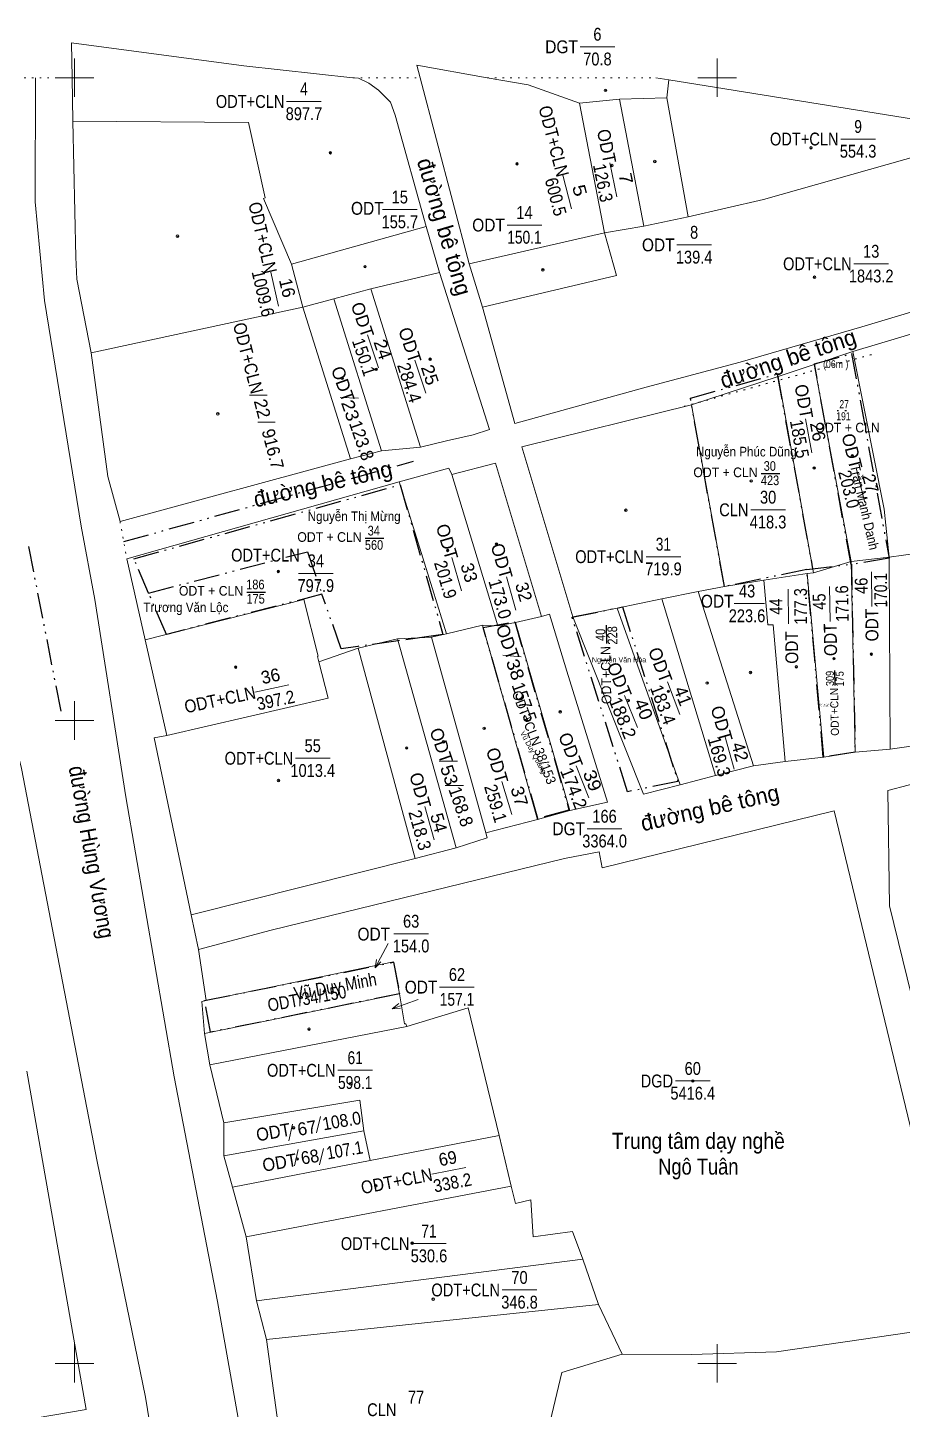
# Model space of a CAD drawing. Header units: metres. Extents: x 551390 to 552118, y 1837759 to 1838646.
# Drawn here: x 551692.7 to 551828.8, y 1838292.8 to 1838507.8 of the extents above; entities that cross this region are included whole.
import ezdxf
from ezdxf.enums import TextEntityAlignment as Align

# ---------------------------------------------------------------- set-up
doc = ezdxf.new("R2010")
doc.units = ezdxf.units.M
doc.header["$LTSCALE"] = 0.8
doc.header["$PDMODE"] = 32
doc.header["$PDSIZE"] = 0.4
doc.linetypes.add('DASH_DOUBLE_DOT', pattern=[9.2, 5, -1.2, 0.3, -1.2, 0.3, -1.2])
doc.linetypes.add('DOTTED', pattern=[1.5, 0.3, -1.2])
for name, color, linetype, lineweight in [('10', 7, 'Continuous', 13), ('13', 7, 'Continuous', 13), ('2', 7, 'DASH_DOUBLE_DOT', 25), ('22', 7, 'Continuous', 13), ('23', 7, 'Continuous', 13), ('24', 7, 'DOTTED', 13), ('63', 7, 'Continuous', 13)]:
    doc.layers.add(name, color=color, linetype=linetype, lineweight=lineweight)
doc.layers.add('4', color=7, linetype='Continuous')
doc.layers.add('48', color=7, linetype='Continuous')

msp = doc.modelspace()

# ---------------------------------------------------------------- linework, layer by layer
at = {"layer": '10'}
for p, q in [((551792.49, 1838499.67), (551843.91, 1838491.42)), ((551778.57, 1838496.05), (551782.44, 1838475.88)), ((551784.78, 1838496.64), (551788.58, 1838476.93)), ((551792.16, 1838496.86), (551795.49, 1838478.37)), ((551754.69, 1838476.85), (551733.75, 1838471.02)), ((551788.58, 1838476.93), (551782.44, 1838475.88)), ((551795.49, 1838478.37), (551788.58, 1838476.93)), ((551761.41, 1838471.05), (551782.44, 1838475.88)), ((551733.75, 1838471.02), (551735.51, 1838464.3)), ((551746.11, 1838467.15), (551756.81, 1838469.72)), ((551735.51, 1838464.3), (551740.37, 1838465.58)), ((551740.37, 1838465.58), (551746.11, 1838467.15)), ((551740.37, 1838465.58), (551747.79, 1838441.98)), ((551753.84, 1838442.51), (551746.11, 1838467.15)), ((551702.61, 1838457.22), (551735.51, 1838464.3)), ((551742.95, 1838440.73), (551735.51, 1838464.3)), ((551815.1, 1838455.37), (551820.82, 1838424.74)), ((551809.46, 1838453.51), (551814.99, 1838422.99)), ((551796.02, 1838449.1), (551801.12, 1838420.83)), ((551758.72, 1838438.25), (551765.86, 1838414.71)), ((551750.53, 1838437.12), (551757.86, 1838413.49)), ((551826.78, 1838425.43), (551838.61, 1838427.05)), ((551814.99, 1838422.99), (551820.82, 1838424.74)), ((551820.82, 1838424.74), (551826.78, 1838425.43)), ((551820.82, 1838424.74), (551821.45, 1838395.06)), ((551826.78, 1838425.43), (551826.9, 1838395.57)), ((551807.26, 1838421.84), (551813.99, 1838422.88)), ((551813.99, 1838422.88), (551814.99, 1838422.99)), ((551813.99, 1838422.88), (551816.6, 1838394.31)), ((551797.03, 1838420.06), (551801.12, 1838420.83)), ((551801.12, 1838420.83), (551807.26, 1838421.84)), ((551791.36, 1838418.91), (551799.72, 1838391.44)), ((551797.03, 1838420.06), (551805.63, 1838392.96)), ((551768.59, 1838415.25), (551772.67, 1838416.17)), ((551784.44, 1838417.5), (551794.23, 1838390.01)), ((551763.47, 1838414.84), (551772.04, 1838384.61)), ((551763.47, 1838414.84), (551765.86, 1838414.71)), ((551765.86, 1838414.71), (551768.59, 1838415.25)), ((551768.59, 1838415.25), (551777.05, 1838385.99)), ((551750.26, 1838412.73), (551759.38, 1838380.22)), ((551755.55, 1838412.96), (551763.98, 1838382.53)), ((551738.03, 1838409.11), (551744.13, 1838411.27)), ((551744.13, 1838411.27), (551753, 1838378.52)), ((551718.16, 1838369.78), (551719.3, 1838364.39)), ((551720.24, 1838351.33), (551750.58, 1838357.49)), ((551721.04, 1838346.43), (551751.69, 1838352.43)), ((551723.21, 1838332.26), (551745, 1838336.15)), ((551746.02, 1838331.56), (551766.09, 1838335.46)), ((551766.09, 1838335.46), (551767.93, 1838327.56)), ((551726.73, 1838319.71), (551767.93, 1838327.56)), ((551728.29, 1838309.73), (551779.07, 1838316.2)), ((551779.07, 1838316.2), (551781.53, 1838309.15)), ((551729.85, 1838303.71), (551781.53, 1838309.15)), ((551781.53, 1838309.15), (551785.23, 1838301.43))]:
    msp.add_line(p, q, dxfattribs=at)
for points in [[(551699.76, 1838493.23), (551727.06, 1838493.02), (551729.67, 1838481.33), (551729.38, 1838481.23), (551733.75, 1838471.02)], [(551843.91, 1838491.42), (551834.7, 1838488.83), (551807.2, 1838481.05), (551795.49, 1838478.37)], [(551782.44, 1838475.88), (551784.31, 1838469.21), (551763.49, 1838464.29)], [(551826.78, 1838425.43), (551825.96, 1838432.86), (551821.09, 1838457.43)], [(551810.57, 1838393.64), (551808.73, 1838414.88), (551807.89, 1838414.88), (551807.26, 1838421.84)], [(551710.97, 1838412.53), (551735.7, 1838418.81), (551737.91, 1838410), (551737.81, 1838409.98), (551738.03, 1838409.11)], [(551777.56, 1838416.11), (551784.44, 1838417.5), (551791.36, 1838418.91), (551797.03, 1838420.06)], [(551755.55, 1838412.96), (551757.86, 1838413.49), (551763.47, 1838414.84)], [(551744.13, 1838411.27), (551750.26, 1838412.73), (551755.55, 1838412.96)], [(551714.38, 1838397.69), (551739.45, 1838403.49), (551738.03, 1838409.11)], [(551720.48, 1838356.45), (551734.07, 1838359.26), (551749.63, 1838362.45), (551750.58, 1838357.49)], [(551750.58, 1838357.49), (551751.36, 1838352.8), (551751.56, 1838352.83), (551751.69, 1838352.43)], [(551766.09, 1838335.46), (551761.26, 1838355.29), (551751.69, 1838352.43)], [(551723.24, 1838337.42), (551744.37, 1838340.95), (551745, 1838336.15)], [(551745, 1838336.15), (551746.02, 1838331.56), (551724.56, 1838327.39)], [(551837.14, 1838328.11), (551842.89, 1838324.57), (551845.9, 1838307.16), (551809.2, 1838301.79), (551796.02, 1838301.39), (551785.23, 1838301.43)], [(551767.93, 1838327.56), (551768.59, 1838324.86), (551770.99, 1838325.42), (551771.34, 1838319.67), (551777.48, 1838320.54), (551779.07, 1838316.2)], [(551785.23, 1838301.43), (551775.81, 1838298.6), (551771.63, 1838280.95), (551769.75, 1838277.2), (551759.82, 1838271.74)]]:
    msp.add_lwpolyline(points, dxfattribs=at)
at = {"layer": '13'}
for p, q in [((551778.66, 1838504.81), (551784.06, 1838504.81)), ((551733, 1838496.3), (551738.4, 1838496.3)), ((551819.22, 1838490.46), (551824.62, 1838490.46)), ((551783.31, 1838486.77), (551784.38, 1838481.48)), ((551775.96, 1838484.83), (551777.33, 1838479.61)), ((551747.92, 1838479.48), (551753.32, 1838479.48)), ((551767.3, 1838477.08), (551772.7, 1838477.08)), ((551793.71, 1838473.99), (551799.11, 1838473.99)), ((551821.26, 1838471.05), (551826.66, 1838471.05)), ((551730.54, 1838469.74), (551731.76, 1838464.48)), ((551745.6, 1838459.99), (551747.32, 1838454.87)), ((551752.97, 1838456.04), (551754.66, 1838450.91)), ((551727.24, 1838450.62), (551729.95, 1838450.63)), ((551741.32, 1838450.24), (551744.21, 1838450.15)), ((551728.52, 1838446.43), (551731.23, 1838446.44)), ((551813.74, 1838446.95), (551814.7, 1838441.63)), ((551821.62, 1838439.32), (551822.94, 1838434.08)), ((551805.21, 1838432.78), (551810.61, 1838432.78)), ((551758.69, 1838425.34), (551760.22, 1838420.16)), ((551788.93, 1838425.49), (551794.33, 1838425.49)), ((551734.84, 1838422.9), (551740.24, 1838422.9)), ((551824.05, 1838417.73), (551824.01, 1838423.13)), ((551767.19, 1838422.34), (551768.69, 1838417.15)), ((551811.1, 1838415.04), (551811.06, 1838420.44)), ((551817.57, 1838415.43), (551817.47, 1838420.83)), ((551802.65, 1838418.2), (551807.34, 1838418.2)), ((551766.64, 1838410.15), (551769.48, 1838409.91)), ((551728.06, 1838404.41), (551733.34, 1838405.53)), ((551792.27, 1838406.02), (551794.17, 1838400.96)), ((551785.56, 1838403.92), (551787.59, 1838398.91)), ((551801.17, 1838397.64), (551802.66, 1838392.45)), ((551734.37, 1838394.13), (551739.77, 1838394.13)), ((551756.74, 1838393.68), (551759.59, 1838393.68)), ((551778.07, 1838392.98), (551780.05, 1838387.96)), ((551766.49, 1838390.54), (551768.02, 1838385.36)), ((551757.67, 1838389.91), (551760.52, 1838389.91)), ((551754.49, 1838386.62), (551755.94, 1838381.42)), ((551779.78, 1838383.17), (551785.18, 1838383.17)), ((551749.67, 1838366.83), (551755.07, 1838366.83)), ((551746.78, 1838361.51), (551747.64, 1838362.46)), ((551756.8, 1838358.53), (551762.2, 1838358.53)), ((551749.43, 1838355.15), (551750.7, 1838355.27)), ((551740.97, 1838345.59), (551746.37, 1838345.59)), ((551793.49, 1838343.93), (551798.89, 1838343.93)), ((551733.34, 1838334.62), (551733.93, 1838337.19)), ((551737.67, 1838335.85), (551738.26, 1838338.42)), ((551734.22, 1838330.71), (551734.8, 1838333.28)), ((551738.14, 1838330.88), (551738.72, 1838333.45)), ((551755.61, 1838329.43), (551760.91, 1838330.45)), ((551752.45, 1838318.63), (551757.85, 1838318.63)), ((551766.54, 1838311.42), (551771.94, 1838311.42))]:
    msp.add_line(p, q, dxfattribs=at)
for points in [[(551748.78, 1838365.3), (551746.78, 1838361.51), (551747.01, 1838362.83)], [(551753.45, 1838356.62), (551749.43, 1838355.15), (551750.48, 1838355.97)]]:
    msp.add_lwpolyline(points, dxfattribs=at)
for p in [(551782.62, 1838498.04), (551814.59, 1838489.09), (551739.81, 1838488.33), (551790.3, 1838486.96), (551768.85, 1838486.59), (551783.6, 1838486.33), (551716.03, 1838475.34), (551745.2, 1838470.61), (551772.88, 1838470.12), (551815.13, 1838468.96), (551746.92, 1838454.64), (551755.32, 1838456.2), (551741.63, 1838453.23), (551722.31, 1838447.72), (551821.03, 1838441.19), (551815.07, 1838439.28), (551805.28, 1838437.27), (551785.78, 1838432.71), (551765.64, 1838427.46), (551758.06, 1838426.47), (551731.71, 1838423.2), (551818.17, 1838409.62), (551823.98, 1838410.34), (551725.08, 1838408.32), (551805.19, 1838407.49), (551812.31, 1838408.35), (551798.44, 1838405.84), (551786.15, 1838403.11), (551792.39, 1838404.55), (551775.58, 1838401.36), (551763.75, 1838398.79), (551770.33, 1838400.03), (551757.41, 1838396.69), (551751.68, 1838395.73), (551731.75, 1838390.66), (551735.29, 1838356.92), (551736.49, 1838351.99), (551742.94, 1838343.5), (551796.19, 1838343.93), (551734.09, 1838336.63), (551734.65, 1838331.8), (551746.87, 1838327.63), (551752.52, 1838318.7), (551755.8, 1838309.99)]:
    msp.add_point(p, dxfattribs=at)
at = {"layer": '2', "linetype": 'DOTTED'}
for p, q in [((551823.99, 1838456.9), (551794.38, 1838448.71)), ((551818.65, 1838448.25), (551820.95, 1838448.25))]:
    msp.add_line(p, q, dxfattribs=at)
at = {"layer": '2'}
for p, q in [((551809.32, 1838453.89), (551814.84, 1838423.6)), ((551707.65, 1838427.83), (551752.73, 1838440.35)), ((551806.86, 1838438.42), (551809.76, 1838438.42)), ((551692.83, 1838427.06), (551697.93, 1838401.1)), ((551745.24, 1838428.36), (551748.14, 1838428.36)), ((551813.94, 1838423.49), (551801.12, 1838420.83)), ((551726.82, 1838419.99), (551729.72, 1838419.99)), ((551782.82, 1838411.98), (551782.78, 1838414.84)), ((551818.35, 1838405.43), (551818.31, 1838407.79))]:
    msp.add_line(p, q, dxfattribs=at)
for points in [[(551820.91, 1838457.08), (551826.74, 1838425.28), (551820.84, 1838424.27), (551815.13, 1838455.48)], [(551736.23, 1838426.26), (551738.5, 1838419.64), (551714.29, 1838413.4), (551711.52, 1838419.83)], [(551820.88, 1838424.35), (551821.45, 1838395.06), (551816.51, 1838394.3), (551813.94, 1838423.49)], [(551785.27, 1838417.67), (551793.89, 1838390.54), (551786.06, 1838388.92), (551777.43, 1838416.08)], [(551768.51, 1838415.37), (551776.93, 1838386.06), (551772.11, 1838384.74), (551763.59, 1838414.47)], [(551749.64, 1838362.4), (551750.58, 1838357.49), (551721.18, 1838351.52), (551720.24, 1838356.43)]]:
    msp.add_lwpolyline(points, close=True, dxfattribs=at)
for points in [[(551801.12, 1838420.83), (551795.83, 1838450.16), (551809.32, 1838453.89)], [(551711.52, 1838419.83), (551709.24, 1838425.16), (551750.67, 1838436.67), (551757.33, 1838413.41), (551755.5, 1838413.15), (551750.35, 1838412.41), (551744.06, 1838411.52), (551741.5, 1838411.15), (551738.5, 1838419.64)]]:
    msp.add_lwpolyline(points, dxfattribs=at)
at = {"layer": '22'}
for points in [[(551849.46, 1838168.84), (551843.75, 1838170.89), (551832.29, 1838174.83), (551812.01, 1838181.33), (551766.46, 1838195.53), (551747.83, 1838201.63), (551743.27, 1838203.64), (551741.34, 1838204.93), (551735.63, 1838208.89), (551730.3, 1838215.9), (551728.23, 1838220.09), (551723.93, 1838224.51), (551723.16, 1838226.81), (551717.4, 1838255.33), (551711.03, 1838294.74), (551703.52, 1838331.4), (551691.77, 1838392.54), (551685.93, 1838416.09), (551677.66, 1838458.73), (551675.6, 1838492.29), (551675.75, 1838500)], [(551693.94, 1838500), (551693.87, 1838480.67), (551695.33, 1838465.34), (551701.06, 1838430.26), (551703.18, 1838418.82), (551707.98, 1838388.15), (551715.53, 1838344.6), (551722.24, 1838309.64), (551737.19, 1838225.34), (551736.07, 1838219.02), (551739.4, 1838211.61), (551745.03, 1838207.4), (551747.99, 1838205.91), (551766.76, 1838199.14), (551778.3, 1838195.46), (551794.2, 1838190.62), (551812.33, 1838184.84), (551832.87, 1838178.49), (551850.12, 1838172.28)]]:
    msp.add_lwpolyline(points, dxfattribs=at)
at = {"layer": '23'}
for p, q in [((551699.76, 1838493.23), (551699.63, 1838500)), ((551761.41, 1838471.05), (551753.77, 1838500)), ((551790.45, 1838500), (551792.49, 1838499.67)), ((551792.49, 1838499.67), (551792.16, 1838496.86)), ((551778.57, 1838496.05), (551784.78, 1838496.64)), ((551784.78, 1838496.64), (551792.16, 1838496.86)), ((551756.81, 1838469.72), (551754.69, 1838476.85)), ((551761.41, 1838471.05), (551763.49, 1838464.29)), ((551815.1, 1838455.37), (551821.09, 1838457.43)), ((551809.46, 1838453.51), (551815.1, 1838455.37)), ((551796.02, 1838449.1), (551809.46, 1838453.51)), ((551747.79, 1838441.98), (551742.95, 1838440.73)), ((551753.84, 1838442.51), (551747.79, 1838441.98)), ((551742.95, 1838440.73), (551707.08, 1838430.94)), ((551710.97, 1838412.53), (551714.38, 1838397.69)), ((551826.9, 1838395.57), (551838.77, 1838397.24)), ((551805.63, 1838392.96), (551799.72, 1838391.44)), ((551799.72, 1838391.44), (551794.23, 1838390.01)), ((551753, 1838378.52), (551759.38, 1838380.22)), ((551753, 1838378.52), (551718.16, 1838369.78)), ((551719.3, 1838364.39), (551720.48, 1838356.45)), ((551721.04, 1838346.43), (551720.24, 1838351.33)), ((551723.24, 1838337.42), (551721.04, 1838346.43)), ((551723.21, 1838332.26), (551723.24, 1838337.42)), ((551724.56, 1838327.39), (551723.21, 1838332.26)), ((551726.73, 1838319.71), (551724.56, 1838327.39)), ((551728.29, 1838309.73), (551726.73, 1838319.71)), ((551729.85, 1838303.71), (551728.29, 1838309.73)), ((551729.85, 1838303.71), (551735.35, 1838264.2))]:
    msp.add_line(p, q, dxfattribs=at)
for points in [[(551699.63, 1838500), (551699.53, 1838505.43), (551726.34, 1838501.83), (551743.33, 1838500)], [(551743.33, 1838500), (551744.17, 1838499.91), (551745.81, 1838499.13), (551747.31, 1838498.04), (551749.18, 1838496.17), (551749.9, 1838494.19), (551754.69, 1838476.85)], [(551753.77, 1838500), (551753.26, 1838501.94), (551764.2, 1838500)], [(551764.21, 1838500), (551770.59, 1838498.87), (551778.57, 1838496.05)], [(551699.76, 1838493.23), (551700.22, 1838472.07), (551700.35, 1838468.66), (551702.61, 1838457.22)], [(551753.84, 1838442.51), (551757.9, 1838443.51), (551762.05, 1838444.47), (551764.57, 1838445.28), (551756.81, 1838469.72)], [(551763.49, 1838464.29), (551768.5, 1838446.22), (551788.94, 1838451.88), (551803.55, 1838455.73), (551822.5, 1838461.27), (551834.8, 1838464.93), (551847.07, 1838468.45)], [(551851.23, 1838447.94), (551848.79, 1838447.54), (551848.12, 1838451.79), (551847.52, 1838465.29), (551821.09, 1838457.43)], [(551707.08, 1838430.94), (551705.17, 1838437.95), (551702.61, 1838457.22)], [(551796.02, 1838449.1), (551769.62, 1838442.59), (551777.56, 1838416.11)], [(551758.72, 1838438.25), (551765.5, 1838440.06), (551772.67, 1838416.17)], [(551750.53, 1838437.12), (551758.24, 1838439.28), (551758.72, 1838438.25)], [(551710.97, 1838412.53), (551708.14, 1838425.18), (551750.53, 1838437.12)], [(551777.05, 1838385.99), (551782.95, 1838387.32), (551776.59, 1838407.66), (551773.89, 1838416.54), (551772.67, 1838416.17)], [(551794.23, 1838390.01), (551788.52, 1838388.53), (551777.56, 1838416.11)], [(551834.38, 1838340.34), (551826.81, 1838371.16), (551826.53, 1838389.14), (551832.86, 1838390.79), (551846.13, 1838392.81), (551868.84, 1838396.08), (551875.69, 1838397.24), (551890.95, 1838399.47), (551897.83, 1838401.06), (551901.09, 1838401.27), (551904.24, 1838401.19), (551912.63, 1838396.77)], [(551714.38, 1838397.69), (551712.38, 1838397.31), (551718.16, 1838369.78)], [(551805.63, 1838392.96), (551810.57, 1838393.64), (551816.6, 1838394.31), (551821.45, 1838395.06), (551826.9, 1838395.57)], [(551763.98, 1838382.53), (551772.04, 1838384.61), (551777.05, 1838385.99)], [(551837.14, 1838328.11), (551831.79, 1838329.66), (551818.2, 1838385.93), (551782.12, 1838377.11), (551781.63, 1838379.58), (551776.22, 1838378.54), (551730.62, 1838367.41), (551719.3, 1838364.39)], [(551763.98, 1838382.53), (551764.19, 1838381.76), (551759.38, 1838380.22)], [(551720.24, 1838351.33), (551719.8, 1838356.28), (551720.48, 1838356.45)], [(551692.58, 1838345.46), (551701.82, 1838292.8), (551591.9, 1838274.17)]]:
    msp.add_lwpolyline(points, dxfattribs=at)
at = {"layer": '24'}
for p, q in [((551669.38, 1838500), (551699.63, 1838500)), ((551743.33, 1838500), (551753.77, 1838500)), ((551764.2, 1838500), (551764.21, 1838500)), ((551764.21, 1838500), (551790.45, 1838500)), ((551707.08, 1838430.94), (551708.14, 1838425.18))]:
    msp.add_line(p, q, dxfattribs=at)
at = {"layer": '63'}
for p, q in [((551700, 1838497), (551700, 1838503)), ((551800, 1838497), (551800, 1838503)), ((551697, 1838500), (551703, 1838500)), ((551797, 1838500), (551803, 1838500)), ((551700, 1838397), (551700, 1838403)), ((551697, 1838400), (551703, 1838400)), ((551700, 1838297), (551700, 1838303)), ((551800, 1838297), (551800, 1838303)), ((551697, 1838300), (551703, 1838300)), ((551797, 1838300), (551803, 1838300))]:
    msp.add_line(p, q, dxfattribs=at)

# ---------------------------------------------------------------- texts
at = {"layer": '13'}
for s, width, p in [('6', 0.85, (551781.36, 1838505.76)), ('4', 0.8, (551735.7, 1838497.26)), ('9', 0.8, (551821.92, 1838491.41)), ('15', 0.85, (551750.61, 1838480.44)), ('14', 0.85, (551770.01, 1838478.03)), ('8', 0.85, (551796.41, 1838474.95)), ('13', 0.85, (551823.96, 1838472)), ('30', 0.85, (551807.92, 1838433.74)), ('31', 0.8, (551791.63, 1838426.44)), ('34', 0.85, (551737.55, 1838423.85)), ('43', 0.85, (551804.65, 1838419.15)), ('55', 0.85, (551737.06, 1838395.09)), ('166', 0.85, (551782.47, 1838384.11)), ('63', 0.85, (551752.38, 1838367.78)), ('62', 0.85, (551759.51, 1838359.49)), ('61', 0.8, (551743.67, 1838346.55)), ('60', 0.85, (551796.19, 1838344.88)), ('71', 0.8, (551755.15, 1838319.58)), ('70', 0.85, (551769.24, 1838312.37)), ('77', 0.85, (551753.14, 1838293.75))]:
    msp.add_text(s, height=2, dxfattribs=dict(at, width=width)).set_placement(p, align=Align.CENTER)
for s, height, rotation, width, p in [('7', 2, 281.454, 1.15, (551784.82, 1838484.12)), ('5', 2, 284.679, 1.2, (551777.64, 1838482.21)), ('24', 1.99, 288.66, 1.05, (551746.99, 1838457.42)), ('25', 2, 288.207, 1.05, (551754.35, 1838453.47)), ('23', 2, 289.309, 1.1, (551741.98, 1838447.91)), ('46', 2, 90.413, 0.85, (551823.4, 1838420.96)), ('44', 1.99, 90.452, 0.85, (551810.13, 1838417.74)), ('45', 2, 91.006, 0.85, (551816.87, 1838418.51)), ('38', 2, 289.527, 1.1, (551767.64, 1838407.6)), ('40', 2, 292.131, 1.1, (551787.61, 1838401.39)), ('53', 2, 288.989, 1.05, (551757.36, 1838391.19)), ('39', 2, 291.522, 1.1, (551779.66, 1838390.3)), ('37', 2, 286.476, 1.05, (551768.26, 1838387.93)), ('68', 2, 9.856, 0.95, (551736.8, 1838331.15)), ('69', 1.99, 10.928, 0.95, (551758.26, 1838330.91))]:
    msp.add_text(s, height=height, rotation=rotation, dxfattribs=dict(at, width=width)).set_placement(p, align=Align.CENTER)
for s, height, rotation, p in [('16', 2, 283.104, (551732.13, 1838467.09)), ('22', 2, 284.575, (551728.25, 1838448.27)), ('26', 2, 280.245, (551814.68, 1838444.77)), ('27', 1.99, 284.05, (551822.9, 1838436.64)), ('33', 2, 286.406, (551760.45, 1838422.74)), ('32', 1.99, 286.161, (551768.94, 1838419.74)), ('36', 1.99, 11.964, (551730.7, 1838405.95)), ('41', 2, 290.576, (551793.74, 1838403.47)), ('42', 2, 286.036, (551802.59, 1838394.87)), ('54', 2, 285.608, (551755.71, 1838383.84)), ('67', 2, 9.856, (551736.34, 1838335.64))]:
    msp.add_text(s, height=height, rotation=rotation, dxfattribs=at).set_placement(p, align=Align.CENTER)
at = {"layer": '2'}
for s, height, width, p in [('DGT', 2, 0.9, (551778.32, 1838503.81)), ('ODT+CLN', 2, 0.85, (551732.66, 1838495.3)), ('ODT+CLN', 2, 0.85, (551818.88, 1838489.46)), ('ODT', 2, 0.9, (551748.1, 1838478.68)), ('ODT', 2, 0.9, (551766.96, 1838476.08)), ('ODT', 2, 0.9, (551793.37, 1838472.99)), ('ODT+CLN', 2, 0.85, (551820.92, 1838470.05)), ('Nguyễn Phúc Dũng', 1.5, 0.9, (551812.36, 1838441.08)), ('ODT + CLN', 1.5, 0.95, (551806.29, 1838437.86)), ('CLN', 2, 0.85, (551804.86, 1838431.78)), ('Nguyễn Thị Mừng', 1.5, 0.9, (551750.74, 1838431.02)), ('ODT + CLN', 1.5, 0.95, (551744.67, 1838427.8)), ('ODT+CLN', 2, 0.85, (551735.04, 1838424.73)), ('ODT+CLN', 2, 0.85, (551788.58, 1838424.49)), ('ODT + CLN', 1.5, 0.95, (551726.25, 1838419.43)), ('Trương Văn Lộc', 1.5, 0.9, (551723.94, 1838416.86)), ('ODT', 2, 0.9, (551802.54, 1838417.56)), ('ODT+CLN', 2, 0.85, (551734.03, 1838393.13)), ('DGT', 2, 0.9, (551779.44, 1838382.16)), ('ODT', 2, 0.9, (551749.11, 1838365.78)), ('ODT', 2, 0.9, (551756.46, 1838357.53)), ('ODT+CLN', 2, 0.85, (551740.62, 1838344.59)), ('DGD', 2, 0.85, (551793.14, 1838342.93)), ('ODT+CLN', 2, 0.85, (551752.11, 1838317.63)), ('ODT+CLN', 2, 0.85, (551766.2, 1838310.42)), ('CLN', 2, 0.85, (551750.08, 1838291.79))]:
    msp.add_text(s, height=height, dxfattribs=dict(at, width=width)).set_placement(p, align=Align.RIGHT)
for s, height, rotation, width, p in [('ODT+CLN', 2, 284.679, 0.9, (551775.04, 1838484.41)), ('ODT', 2, 281.454, 0.95, (551782.34, 1838486.52)), ('ODT+CLN', 2, 283.104, 0.9, (551729.59, 1838469.39)), ('ODT+CLN', 2, 284.575, 0.9, (551727.48, 1838450.67)), ('ODT', 2, 280.245, 0.95, (551812.98, 1838446.83)), ('Trần Mạnh Danh', 1.5, 283.065, 0.9, (551823.73, 1838426.43)), ('ODT', 2, 90.413, 0.9, (551825.05, 1838417.4)), ('ODT', 2, 91.006, 0.9, (551818.57, 1838415.13)), ('ODT', 1.99, 90.452, 0.9, (551812.57, 1838413.9)), ('ODT+CLN', 1.99, 11.964, 0.9, (551728.34, 1838403.45)), ('Vũ Duy Minh', 2, 10.169, 0.85, (551747.14, 1838358.83)), ('ODT/34/150', 2, 10.169, 0.85, (551742.43, 1838356.89)), ('ODT', 2, 9.856, 0.95, (551733.74, 1838335.44)), ('ODT', 2, 9.856, 0.95, (551734.71, 1838330.72)), ('ODT+CLN', 1.99, 10.928, 0.9, (551755.83, 1838328.45))]:
    msp.add_text(s, height=height, rotation=rotation, dxfattribs=dict(at, width=width)).set_placement(p, align=Align.RIGHT)
for height, rotation, p in [(1.99, 288.66, (551744.76, 1838459.36)), (2, 288.207, (551752.12, 1838455.41)), (2, 289.309, (551741.75, 1838449.35)), (1.99, 284.05, (551820.69, 1838438.92)), (2, 286.406, (551757.8, 1838424.82)), (1.99, 286.161, (551766.3, 1838421.83)), (2, 289.527, (551767.39, 1838409.22)), (2, 290.576, (551791.2, 1838405.64)), (2, 292.131, (551784.9, 1838403.33)), (2, 286.036, (551800.51, 1838396.54)), (2, 288.989, (551757.05, 1838393.11)), (2, 291.522, (551777.3, 1838392.39)), (2, 286.476, (551765.61, 1838390.02)), (2, 285.608, (551753.59, 1838386.15))]:
    msp.add_text('ODT', height=height, rotation=rotation, dxfattribs=at).set_placement(p, align=Align.RIGHT)
for s, height, width, p in [('(06m )', 1.2, 0.85, (551818.44, 1838454.85)), ('27', 1.25, 0.8, (551819.75, 1838448.59)), ('ODT + CLN', 1.5, 0.95, (551820.29, 1838444.82)), ('191', 1.25, 0.8, (551819.64, 1838446.71)), ('30', 1.5, 0.85, (551808.18, 1838438.85)), ('423', 1.5, 0.85, (551808.22, 1838436.62)), ('34', 1.5, 0.85, (551746.56, 1838428.79)), ('560', 1.5, 0.85, (551746.6, 1838426.56)), ('186', 1.5, 0.85, (551728.14, 1838420.42)), ('175', 1.5, 0.85, (551728.18, 1838418.19))]:
    msp.add_text(s, height=height, dxfattribs=dict(at, width=width)).set_placement(p, align=Align.CENTER)
for s, height, rotation, width, p in [('40', 1.512, 91.121, 0.85, (551782.6, 1838413.34)), ('228', 1.512, 91.121, 0.85, (551784.44, 1838413.26)), ('ODT+CLN', 1.512, 91.121, 0.95, (551783.45, 1838407.08)), ('309', 1.25, 91.121, 0.85, (551818.16, 1838406.56)), ('175', 1.25, 91.121, 0.85, (551819.69, 1838406.49)), ('ODT+CLN 38/153', 1.51, 291.227, 0.95, (551770.8, 1838397.11)), ('ODT+CLN', 1.25, 91.121, 0.95, (551818.87, 1838401.37))]:
    msp.add_text(s, height=height, rotation=rotation, dxfattribs=dict(at, width=width)).set_placement(p, align=Align.CENTER)
at = {"layer": '2', "width": 0.9}
for s, height, p in [('Nguyễn Văn Hòa', 0.8078, (551780.5, 1838409.05)), ('Ông Nguyễn Duy Tùng ', 0.1574, (551815.92, 1838402.47)), (' Hoàng Thị Nhật Hà', 0.1574, (551815.92, 1838402.21))]:
    msp.add_text(s, height=height, dxfattribs=at).set_placement(p)
at = {"layer": '2'}
msp.add_text('Vũ Duy Quang', height=0.81, rotation=298.342, dxfattribs=at).set_placement((551769.3, 1838398.08))
at = {"layer": '4'}
for s, width, p in [('70.8', 0.85, (551781.36, 1838501.91)), ('897.7', 0.85, (551735.7, 1838493.4)), ('554.3', 0.85, (551821.92, 1838487.56)), ('155.7', 0.85, (551750.62, 1838476.58)), ('150.1', 0.8, (551770.01, 1838474.18)), ('139.4', 0.85, (551796.41, 1838471.09)), ('1843.2', 0.85, (551823.96, 1838468.15)), ('418.3', 0.85, (551807.91, 1838429.88)), ('719.9', 0.85, (551791.63, 1838422.59)), ('797.9', 0.85, (551737.54, 1838420)), ('223.6', 0.85, (551804.64, 1838415.3)), ('1013.4', 0.85, (551737.07, 1838391.23)), ('3364.0', 0.85, (551782.48, 1838380.26)), ('154.0', 0.85, (551752.37, 1838363.93)), ('157.1', 0.8, (551759.51, 1838355.63)), ('598.1', 0.8, (551743.68, 1838342.69)), ('5416.4', 0.85, (551796.19, 1838341.03)), ('530.6', 0.85, (551755.15, 1838315.73)), ('346.8', 0.85, (551769.24, 1838308.52))]:
    msp.add_text(s, height=2, dxfattribs=dict(at, width=width)).set_placement(p, align=Align.CENTER)
for s, height, rotation, width, p in [('126.3', 2, 281.454, 0.9, (551781.25, 1838483.45)), ('600.5', 2, 284.679, 0.9, (551773.91, 1838481.23)), ('1009.6', 2, 283.104, 0.9, (551728.37, 1838466.22)), ('150.1', 1.99, 288.66, 0.9, (551744.09, 1838456.23)), ('284.4', 2, 288.207, 0.95, (551751.16, 1838452.26)), ('123.8', 2, 289.309, 0.95, (551743.73, 1838443.25)), ('185.5', 2, 280.245, 0.9, (551811.83, 1838443.64)), ('916.7', 2, 284.575, 0.95, (551729.9, 1838441.99)), ('203.0', 1.99, 284.05, 0.9, (551819.54, 1838435.75)), ('201.9', 2, 286.406, 0.9, (551756.76, 1838421.65)), ('170.1', 2, 90.413, 0.8, (551826.43, 1838420.26)), ('173.0', 1.99, 286.161, 0.95, (551765.25, 1838418.66)), ('177.3', 1.99, 90.452, 0.85, (551813.97, 1838417.77)), ('171.6', 2, 91.006, 0.85, (551820.42, 1838418.2)), ('157.5', 2, 289.527, 0.95, (551769.05, 1838402.52)), ('183.4', 2, 290.576, 0.95, (551790.63, 1838402.12)), ('397.2', 1.99, 11.964, 0.9, (551731.51, 1838402.19)), ('169.3', 2, 286.036, 0.95, (551799.36, 1838394.14)), ('168.8', 2, 288.989, 0.95, (551759.19, 1838386.29)), ('259.1', 2, 286.476, 0.9, (551764.56, 1838386.84)), ('218.3', 2, 285.608, 0.95, (551752.78, 1838382.69)), ('108.0', 2, 9.856, 0.9, (551741.74, 1838336.75)), ('107.1', 2, 9.856, 0.85, (551742.2, 1838332.2)), ('338.2', 1.99, 10.928, 0.9, (551759, 1838327.14))]:
    msp.add_text(s, height=height, rotation=rotation, dxfattribs=dict(at, width=width)).set_placement(p, align=Align.CENTER)
for s, rotation, p in [('188.2', 292.131, (551784.36, 1838400.03)), ('174.2', 291.522, (551776.75, 1838389.09))]:
    msp.add_text(s, height=2, rotation=rotation, dxfattribs=at).set_placement(p, align=Align.CENTER)
at = {"layer": '48'}
for height, rotation, p in [(2.5, 286.366, (551756.35, 1838476.48)), (2.5, 18.609, (551811.4, 1838455.14)), (2.49, 12.956, (551738.91, 1838435.6)), (2.49, 12.956, (551799.14, 1838385.22))]:
    msp.add_text('đường bê tông', height=height, rotation=rotation, dxfattribs=at).set_placement(p, align=Align.CENTER)
at = {"layer": '48', "width": 0.9}
msp.add_text('đường Hùng Vương', height=2.5, rotation=280.119, dxfattribs=at).set_placement((551699.07, 1838392.72))
at = {"layer": '48'}
for s, width, p in [('Trung tâm dạy nghề', 0.9, (551797.06, 1838333.37)), ('Ngô Tuân', 0.85, (551797.06, 1838329.37))]:
    msp.add_text(s, height=2.5, dxfattribs=dict(at, width=width)).set_placement(p, align=Align.CENTER)

doc.saveas('drawing.dxf')
